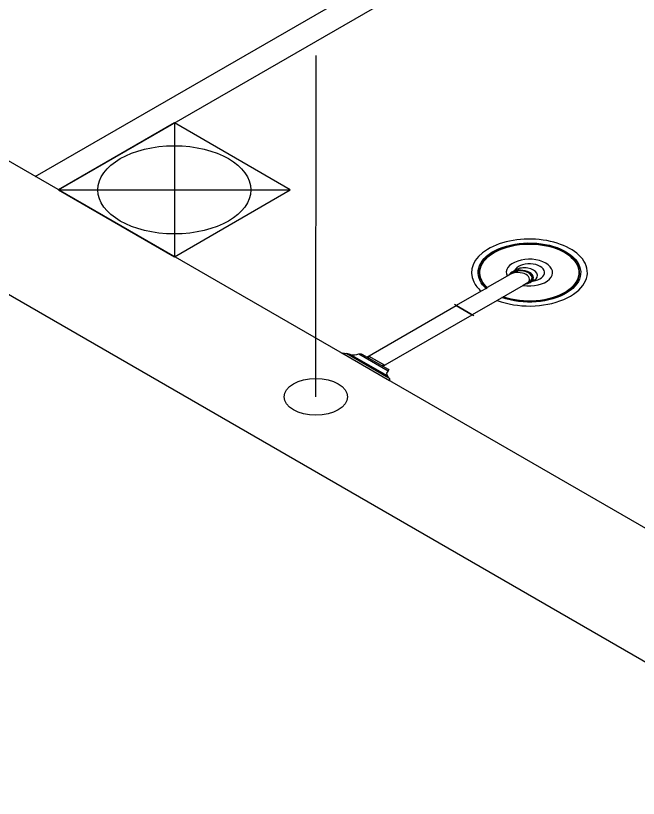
# Model space of a CAD drawing. Header units: millimetres. Extents: x 474.7 to 528.3, y 13.1 to 23.5.
# Drawn here: x 479.828 to 480.398, y 15.236 to 15.953 of the extents above; entities that cross this region are included whole.
import ezdxf

# ---------------------------------------------------------------- set-up
doc = ezdxf.new("R2010")
doc.units = ezdxf.units.MM
doc.header["$LTSCALE"] = 2.5
doc.linetypes.add('DASHDOT', pattern=[1, 0.5, -0.25, 0, -0.25])
doc.linetypes.add('HIDDEN2', pattern=[0.1875, 0.125, -0.0625])
for name, color, linetype in [('EIXO', 253, 'Continuous'), ('I-AGUA FRIA', 5, 'Continuous'), ('I-ARQ', 8, 'Continuous')]:
    doc.layers.add(name, color=color, linetype=linetype)

# ---------------------------------------------------------------- blocks, each defined once
blk = doc.blocks.new('*U13')
at = {"color": 8, "extrusion": (0, 0.816497, 0.57735)}
blk.add_circle((0.00115, -4.25672, -3.01032), 0.02909, dxfattribs=at)
at = {"layer": 'EIXO', "linetype": 'HIDDEN2'}
blk.add_line((-0.00115, -0.0003, -2.96532), (0, 0.96404), dxfattribs=at)

msp = doc.modelspace()

# ---------------------------------------------------------------- linework, layer by layer
at = {"layer": 'I-ARQ', "extrusion": (0, 0.816497, 0.57735)}
for p, q in [((479.84617, 15.80537, 9.55515), (480.70177, 16.29935, 8.85655)), ((479.86738, 15.79312, 9.57247), (480.72298, 16.2871, 8.87387)), ((483.31099, 13.80495, 12.38416), (479.10724, 16.23199, 8.95182)), ((483.20493, 13.74371, 12.47077), (479.00118, 16.17075, 9.03842)), ((479.97345, 15.85436, 9.48586), (479.86738, 15.79312, 9.57247)), ((480.07952, 15.79312, 9.57247), (479.97345, 15.85436, 9.48586)), ((479.97345, 15.85436, 9.48586), (479.97345, 15.73188, 9.65907)), ((479.86738, 15.79312, 9.57247), (479.97345, 15.73188, 9.65907)), ((479.86738, 15.79312, 9.57247), (480.07952, 15.79312, 9.57247)), ((479.97345, 15.73188, 9.65907), (480.07952, 15.79312, 9.57247))]:
    msp.add_line(p, q, dxfattribs=at)
at = {"layer": 'I-ARQ', "extrusion": (0, 0.816497, 0.57735), "elevation": 18.4217}
for points in [[(-480.26883, -1.12696, 0.700978), (-480.34924, -1.186, 1), (-480.24741, -1.15613, 0.07613), (-480.25422, -1.14158)], [(-480.25863, -1.14599, -0.06962), (-480.25327, -1.15785, -5.480122), (-480.27325, -1.13137)], [(-480.29257, -1.15069, 3.836175), (-480.27795, -1.16531)], [(-480.30145, -1.15756, 1.802734), (-480.28482, -1.17419)], [(-480.13447, -1.04108, 0.280777), (-480.14223, -1.04195)], [(-480.14223, -1.04195, -0.377188), (-480.14487, -1.04178), (-480.16903, -1.01761, -0.377188), (-480.1692, -1.01498)], [(-480.1692, -1.01498, 0.280777), (-480.16834, -1.00721)]]:
    msp.add_lwpolyline(points, format="xyb", dxfattribs=at)
at = {"layer": 'I-ARQ', "ltscale": 0.06322, "extrusion": (0, 0.816497, 0.57735), "elevation": 18.4217}
for points in [[(-480.25863, -1.14599), (-480.25959, -1.14695, -0.067971), (-480.25454, -1.15822, -5.429636), (-480.27421, -1.13233)], [(-480.27795, -1.16531), (-480.25983, -1.14719, -0.067551), (-480.25486, -1.15831, -5.416932), (-480.27445, -1.13257)]]:
    msp.add_lwpolyline(points, format="xyb", dxfattribs=at)
for points in [[(-480.28466, -1.17202), (-480.27795, -1.16531)], [(-480.29928, -1.1574), (-480.29257, -1.15069)], [(-480.25422, -1.14158), (-480.23141, -1.11877)], [(-480.25863, -1.14599), (-480.25422, -1.14158)], [(-480.29257, -1.15069), (-480.26883, -1.12696)], [(-480.26883, -1.12696), (-480.24602, -1.10415)]]:
    msp.add_lwpolyline(points, dxfattribs=at)
at = {"layer": 'I-ARQ', "ltscale": 0.067121, "extrusion": (0, 0.816497, 0.57735), "elevation": 18.4217}
for points in [[(-480.2823, -1.17168), (-480.28482, -1.17419)], [(-480.28482, -1.17419), (-480.2861, -1.17548)]]:
    msp.add_lwpolyline(points, dxfattribs=at)
at = {"layer": 'I-ARQ', "ltscale": 0.067122, "extrusion": (0, 0.816497, 0.57735), "elevation": 18.4217}
msp.add_lwpolyline([(-480.30273, -1.15884), (-480.29885, -1.15496, -0.128945), (-480.29418, -1.15231)], format="xyb", dxfattribs=at)
at = {"layer": 'I-ARQ', "extrusion": (0, 0.816497, 0.57735), "elevation": 18.4217}
for points in [[(-480.14964, -1.037), (-480.23141, -1.11877)], [(-480.16426, -1.02239), (-480.24602, -1.10415)]]:
    msp.add_lwpolyline(points, dxfattribs=at)
at = {"layer": 'I-ARQ', "linetype": 'DASHDOT', "ltscale": 0.30975, "extrusion": (0, 0.816497, 0.57735), "elevation": 18.4217}
msp.add_lwpolyline([(-480.24749, -1.10269), (-480.22995, -1.12023)], dxfattribs=at)
at = {"layer": 'I-ARQ', "ltscale": 0.258125, "extrusion": (0, 0.816497, 0.57735), "elevation": 18.4217}
msp.add_lwpolyline([(-480.23141, -1.11877), (-480.24602, -1.10415)], dxfattribs=at)
at = {"layer": 'I-ARQ', "ltscale": 0.200747, "extrusion": (0, 0.816497, 0.57735), "elevation": 18.4217}
msp.add_lwpolyline([(-480.16977, -1.00414, -0.164371), (-480.1703, -0.99936), (-480.12662, -1.04304, -0.164371), (-480.1314, -1.04251)], format="xyb", dxfattribs=at)
at = {"layer": 'I-ARQ', "extrusion": (0, 0.816497, 0.57735), "elevation": 18.4217}
msp.add_lwpolyline([(-480.1314, -1.04251), (-480.16977, -1.00414), (-480.16834, -1.00721), (-480.13447, -1.04108)], close=True, dxfattribs=at)
at = {"layer": 'I-ARQ', "ltscale": 0.352288, "extrusion": (0, 0.816497, 0.57735), "elevation": 18.4217}
msp.add_lwpolyline([(-480.14223, -1.04195), (-480.1692, -1.01498)], dxfattribs=at)
at = {"layer": 'I-ARQ', "ltscale": 0.025813, "extrusion": (0, 0.816497, 0.57735), "elevation": 18.4217}
msp.add_lwpolyline([(-480.15202, -1.03792), (-480.15256, -1.03992)], dxfattribs=at)
at = {"layer": 'I-ARQ', "ltscale": 0.029062, "extrusion": (0, 0.816497, 0.57735), "elevation": 18.4217}
for points in [[(-480.15038, -1.03627), (-480.15202, -1.03792)], [(-480.16353, -1.02312), (-480.16518, -1.02476), (-480.16717, -1.0253)]]:
    msp.add_lwpolyline(points, dxfattribs=at)
at = {"layer": 'I-ARQ', "ltscale": 0.242325, "extrusion": (0, 0.816497, 0.57735), "elevation": 18.4217}
msp.add_lwpolyline([(-480.15129, -1.03865), (-480.16591, -1.02403)], dxfattribs=at)
at = {"layer": 'I-ARQ', "ltscale": 0.218093, "extrusion": (0, 0.816497, 0.57735), "elevation": 18.4217}
msp.add_lwpolyline([(-480.15202, -1.03792), (-480.16437, -1.02557)], dxfattribs=at)
at = {"layer": 'I-ARQ', "extrusion": (0, 0.816497, 0.57735)}
msp.add_circle((-479.97345, -1.30228, 18.4217), 0.07, dxfattribs=at)
msp.add_arc((-480.75127, -2.12959, 18.4217), 0.6, 45, 135, dxfattribs=at)
at = {"layer": 'I-ARQ', "extrusion": (-5.55112e-17, 0.816497, 0.57735)}
for centre, major_axis, start_param, end_param in [((480.29062, 15.71292, 9.68589), (0.00832, -0.0048, 0.00679), 6.283156, 9.424748), ((480.29442, 15.71511, 9.68279), (0.00832, -0.0048, 0.00679), 1.070796, 3.141564), ((480.29049, 15.71285, 9.68599), (0.00796, -0.0046, 0.0065), 5.874594, 9.833369), ((480.29442, 15.71511, 9.68279), (0.00832, -0.0048, 0.00679), 6.283156, 7.353981)]:
    msp.add_ellipse(centre, major_axis=major_axis, ratio=0.939693, start_param=start_param, end_param=end_param, dxfattribs=at)
at = {"layer": 'I-ARQ', "extrusion": (-1.11022e-16, 0.816497, 0.57735)}
msp.add_ellipse((480.29062, 15.71292, 9.68589), major_axis=(0.00832, -0.0048, 0.00679), ratio=0.942388, start_param=3.140774, end_param=3.638398, dxfattribs=at)
at = {"layer": 'I-ARQ', "extrusion": (-2.77556e-17, 0.816497, 0.57735)}
msp.add_ellipse((480.29049, 15.71285, 9.68599), major_axis=(0.00789, -0.00456, 0.00644), ratio=0.939693, start_param=5.895727, end_param=9.812236, dxfattribs=at)
at = {"layer": 'I-ARQ', "extrusion": (2.77556e-17, 0.816497, 0.57735)}
for centre, major_axis, start_param, end_param in [((480.28839, 15.71163, 9.68771), (-0.00731, 0.00422, -0.00597), 3.141593, 6.283185), ((480.29058, 15.7129, 9.68592), (0.00746, -0.00431, 0.00609), 3.141564, 3.341037), ((480.29098, 15.71313, 9.6856), (0.00746, -0.00431, 0.00609), 3.169992, 3.341037), ((480.29058, 15.7129, 9.68592), (0.00746, -0.00431, 0.00609), 1.070796, 3.141564), ((480.29058, 15.7129, 9.68592), (0.00746, -0.00431, 0.00609), 6.283156, 7.353981), ((480.29058, 15.7129, 9.68592), (0.00746, -0.00431, 0.00609), 6.083746, 6.283156), ((480.29098, 15.71313, 9.6856), (0.00746, -0.00431, 0.00609), 6.083746, 6.254788)]:
    msp.add_ellipse(centre, major_axis=major_axis, ratio=0.939693, start_param=start_param, end_param=end_param, dxfattribs=at)

# ---------------------------------------------------------------- block references
at = {"layer": 'I-AGUA FRIA'}
msp.add_blockref('*U13', (480.10404, 15.60388, 12.60067), dxfattribs=at)

doc.saveas('drawing.dxf')
